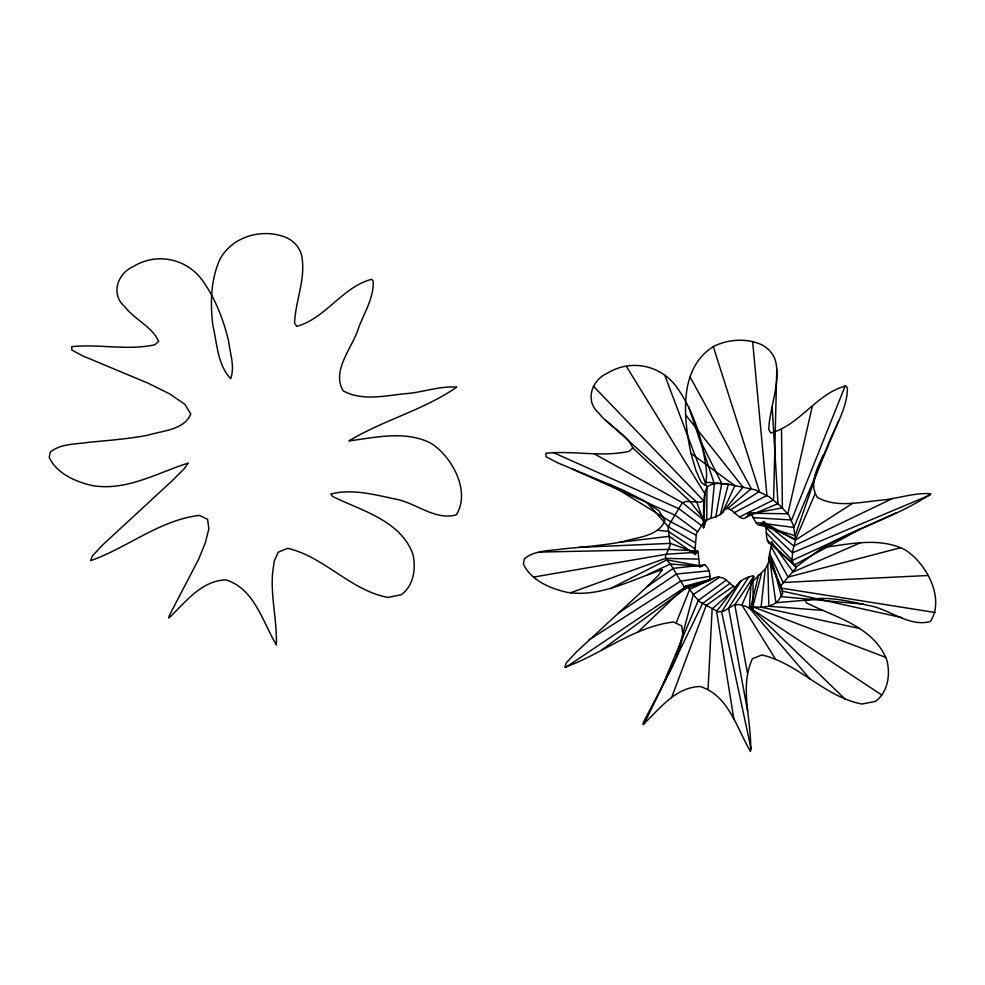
<?xml version="1.0" encoding="UTF-8"?>
<svg xmlns="http://www.w3.org/2000/svg" width="985" height="985" viewBox="0 0 985 985"><rect width="100%" height="100%" fill="white"/><g stroke="black" fill="none" stroke-linecap="round" stroke-linejoin="round"><path stroke-width="1.48" d="M935.196 612.51L781.339 588.119L768.546 558.877L772.105 542.07L769.088 543.572C764.348 537.638 768.128 526.729 763.855 521.41L760.506 524.636L758.29 525.054L756.111 522.961L750.496 512.68L749.166 512.323C742.616 530.57 731.264 501.537 724.209 510.279C719.666 519.821 701.098 516.042 703.536 527.8L703.659 500.774L705.112 491.577L707.415 486.627L711.761 484.325L717.375 483.413L725.933 483.795L755.052 489.754L769.162 496.809L780.489 506.007L788.837 515.081L793.405 525.497L795.621 539.694L792.777 550.677L792.088 558.951L792.876 562.681L796.2 567.754L781.462 584.955L781.13 587.294L782.718 593.758L778.249 600.739L773.976 604.027L768.632 606.317L762.649 607.154L749.954 606.957L753.525 610.454L745.657 606.28L738.799 604.482L733.677 605.233L723.79 611.094L718.607 611.993L700.249 602.094L695.472 597.255L687.062 585.976L686.151 585.632L685.757 588.735L684.747 587.897L671.167 565.205L665.454 558.31L665.564 556.057L670.194 545.136L668.199 528.034L669.369 524.352L682.236 502.941L685.954 501.439L700.027 502.227L703.659 500.774L593.339 386.132M706.75 519.661L706.971 487.083L664.616 374.842M776.796 369.067L773.57 499.912L739.476 516.977M703.893 525.35L704.915 493.842L626.251 366.186M708.067 689.069L712.143 608.915L736.189 587.663M751.112 582.603L749.4 608.028L810.101 679.133M711.121 517.79L714.347 483.746L688.577 406.534M768.78 559.271L771.12 557.005L765.283 569.133L761.036 607.191L859.462 628.43M715.676 517.47L721.697 483.401L701.788 443.607M812.342 406.115L787.865 513.788L750.927 513.247M758.536 575.031L750.607 608.336L881.895 695.078M761.528 573.405L752.762 606.772L886.008 657.475M720.306 514.527L728.334 484.201L706.294 482.231M676.683 656.921L693.317 594.435L719.407 577.407M822.783 455.944L795.129 535.705L759.792 525.005M671.598 697.626L706.22 605.443L733.616 586.112M845.253 385.751L791.608 519.994L753.291 517.642M676.375 622.372L689.672 589.325L714.433 577.863M703.536 527.8L705.839 520.745L705.469 519.551L696.358 533.919L694.917 551.292L695.348 554.604L697.331 550.418L697.971 551.354L699.719 567.138L704.669 564.811C709.225 567.729 710.838 575.117 709.495 580.276C707.895 581.975 717.856 574.526 720.626 577.629C724.874 576.077 735.795 591.098 736.324 586.654C739.07 580.387 746.495 577.407 752.737 575.769L754.03 577.247C742.136 593.413 761.971 571.571 765.283 569.133M659.851 691.778L698.291 600.419L726.191 580.19M838.801 420.57L793.848 527.443L755.803 522.481M814.915 494.199L795.609 539.349L761.614 523.688M753.34 579.106L741.877 604.999L775.133 658.559M722.744 511.978L734.859 485.716L690.916 453.272C683.504 417.677 678.148 368.168 714.014 346.166C728.432 339.406 745.682 337.966 760.518 344.233A26.73 24.945 12.5 0 1 776.279 364.819C779.48 386.859 769.667 407.839 768.731 429.571L770.824 432.981C799.709 425.212 816.824 393.347 845.807 385.923L847.408 387.844C847.469 407.925 835.489 425.939 828.237 444.124C822.524 460.463 806.358 480.409 817.415 497.462C836.905 508.186 860.213 502.03 881.156 500.171C897.754 498.718 914.302 492.451 930.96 493.731C897.938 516.62 857.418 526.741 823.103 547.537C849.944 544.065 878.879 536.973 904.562 549.531C925.974 562.57 945.304 597.944 930.468 621.437C909.18 627.58 889.356 608.816 868.622 605.492C848.122 601.096 825.689 595.186 805.028 600.653L806.801 603.079C835.933 617.423 874.36 626.928 886.943 660.418C890.489 674.614 887.965 692.406 875.345 701.418L862.01 704.041C824.507 696.9 798.712 663.508 761.897 654.939L752.442 658.731C738.91 687.899 752.183 720.995 750.508 751.432C736.657 728.309 728.777 695.496 700.212 686.533C675.501 687.038 659.556 709.065 643.082 724.615L643.55 721.98L672.804 665.885L679.515 649.398L683.011 635.497L681.792 625.967L673.568 621.991C633.749 626.719 601.724 654.274 564.787 667.313L566.412 662.72L576.323 652.045L646.135 587.553L657.992 575.806L662.363 569.724C631.68 579.365 600.912 597.747 567.089 592.305C550.246 588.574 531.284 580.571 523.429 564.183L524.279 558.889C535.138 549.778 550.652 551.009 563.888 548.793C583.428 546.971 603.054 545.444 622.348 541.75C636.729 537.281 658.559 536.579 664.912 520.597L659.076 510.895L643.845 500.503L622.631 489.951L557.116 462.581L545.998 456.671L545.936 453.248C573.516 450.428 601.687 457.385 629.021 451.376L632.862 447.99C626.177 433.018 608.595 426.136 598.843 413.134C584.499 400.957 591.64 380.001 607.4 373.192C630.868 358.663 661.267 365.029 677.2 387.807C689.894 405.968 697.848 426.813 702.884 448.286C704.3 460.377 709.163 473.305 704.866 485.26L700.988 481.936L695.939 470.547L690.904 453.211M644.178 723.741L702.514 603.583L730.205 583.145M740.88 581.113L721.66 611.944L751.247 749.462M748.895 576.816L728.568 607.979L747.615 711.071M753.919 576.262L734.785 604.888L747.418 672.804M736.891 585.152L716.563 611.377L733.813 718.853M725.071 509.294L743.022 487.119L685.523 414.747M637.751 632.247L686.053 585.915L711.453 579.131M728.235 508.075L751.333 488.646L689.783 376.43M601.884 649.854L685.954 588.34L709.163 580.694M823.817 546.638L796.126 566.904L770.036 543.424M646.899 586.826L673.149 568.37L704.792 564.824M617.977 613.396L676.436 574.033L708.843 570.844M565.919 667.288L684.501 587.577L709.705 579.796M852.69 503.298L795.449 540.088L763.141 522.025M589.079 639.819L680.561 581.236L710.037 576.299M730.427 509.91L759.373 491.453L713.275 346.548M859.757 529.327L794.464 564.898L767.438 540.297M733.862 512.939L766.921 495.406L752.638 341.524M610.454 588.562L666.759 559.911L699.19 565.673M892.915 498.324L793.725 545.961L765.16 523.023M647.539 574.723L670.354 564.011L701.973 566.375M895.808 512.976L792.223 560.403L766.318 532.91M860.865 542.587L793.196 571.953L771.698 542.119M745.743 517.347L777.99 503.618L772.166 406.854M930.222 494.95L792.457 552.782L765.739 527.27M570.537 592.798L665.478 558.372L698.488 559.086M900.733 547.685L788.049 577.075L771.23 546.774M747.861 514.305L782.386 507.878L781.511 429.3M533.574 577.099L666.389 554.235L698.082 552.203M619.319 542.329L669.271 536.308L695.324 554.604M823.386 598.597L775.872 602.771L769.851 560.416M928.227 575.499L783.05 582.455L769.531 553.385M579.254 547.389L670.354 543.388L696.198 552.942M539.251 552.08L668.827 549.396L696.986 550.972M823.115 610.417L768.842 606.255L767.82 564.577M863.722 604.199L781.511 596.664L770.935 557.178M657.389 530.238L668.249 531.395L694.93 548.768M902.063 617.657L782.632 591.209L769.814 558.532M553.201 452.509L678.64 508.555L701.234 525.337M571.842 468.823L675.464 515.401L697.417 531.604M696.038 535.101L670.933 521.853L609.653 484.263M594.017 453.691L682.494 502.732L704.374 520.733M695.201 542.673L668.409 526.852L646.382 501.956M605.27 419.807L696.789 502.141L704.731 524.673M632.862 447.99L690.054 501.414L705.691 521.484M845.278 699.264L753.217 610.281L752.983 580.596M272.513 573.984C270.74 597.686 277.241 621.4 276.342 644.818C262.49 621.695 254.598 588.882 226.033 579.919C201.322 580.424 185.389 602.451 168.915 618.001L169.383 615.379L198.638 559.271L205.348 542.784L208.832 528.883L207.613 519.366L199.389 515.389C159.57 520.105 127.545 547.66 90.608 560.699L92.245 556.119L102.144 545.431L171.956 480.951L183.826 469.192L188.197 463.11C157.501 472.751 126.733 491.146 92.91 485.691C76.067 481.973 57.118 473.957 49.25 457.569L50.1 452.287C60.971 443.176 76.473 444.395 89.721 442.179C109.261 440.369 128.875 438.842 148.181 435.136C162.55 430.667 184.38 429.965 190.745 413.983L184.909 404.293L169.679 393.901L148.452 383.337L82.937 355.979L71.831 350.057L71.757 346.634C99.35 343.814 127.508 350.771 154.842 344.775L158.683 341.376C151.998 326.417 134.416 319.522 124.664 306.52C110.332 294.343 117.461 273.399 133.234 266.59C156.689 252.049 187.088 258.427 203.021 281.205C215.727 299.354 223.669 320.199 228.705 341.672C230.121 353.763 234.984 366.691 230.699 378.659C217.439 365.004 217.131 343.137 212.822 325.419C210.285 303.442 210.605 280.663 219.556 260.04C231.684 236.314 262.552 227.707 286.339 237.619A26.73 24.945 12.5 0 1 302.099 258.218C305.301 280.257 295.488 301.225 294.552 322.957L296.645 326.367C325.53 318.598 342.645 286.733 371.628 279.309L373.229 281.23C373.844 297.593 364.487 312.491 358.762 327.352C353.406 346.511 330.763 370.508 343.236 390.86C362.726 401.584 386.046 395.416 406.977 393.557C423.575 392.104 440.123 385.837 456.781 387.117C423.759 410.006 383.239 420.139 348.924 440.923C375.765 437.451 404.7 430.359 430.383 442.93C451.807 455.956 471.125 491.343 456.289 514.823C435.001 520.979 415.177 502.202 394.443 498.89C373.943 494.482 351.51 488.572 330.849 494.039L332.622 496.477C361.754 510.821 400.193 520.326 412.764 553.804C416.31 568 413.798 585.792 401.166 594.805L387.844 597.427C350.34 590.298 324.545 556.894 287.731 548.325L278.262 552.129L274.236 561.031L272.513 573.984"/></g></svg>
